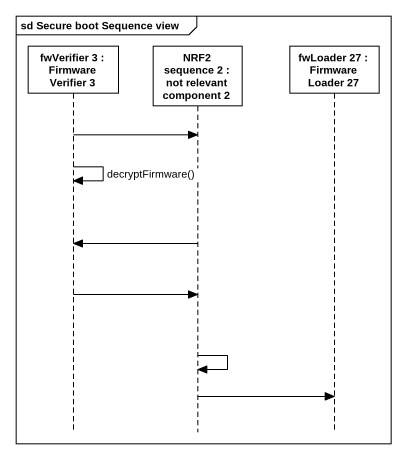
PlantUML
@startuml
mainframe sd Secure boot Sequence view
hide footbox
participant "fwVerifier 3 : Firmware Verifier 3" as fwVerifier_3
participant "NRF2 sequence 2 : not relevant component 2" as NRF2_sequence_2
participant "fwLoader 27 : Firmware Loader 27" as fwLoader_27

fwVerifier_3 -> NRF2_sequence_2
fwVerifier_3 -> fwVerifier_3 : decryptFirmware()
NRF2_sequence_2 -> fwVerifier_3
fwVerifier_3 -> NRF2_sequence_2
NRF2_sequence_2 -> NRF2_sequence_2
NRF2_sequence_2 -> fwLoader_27
@enduml
